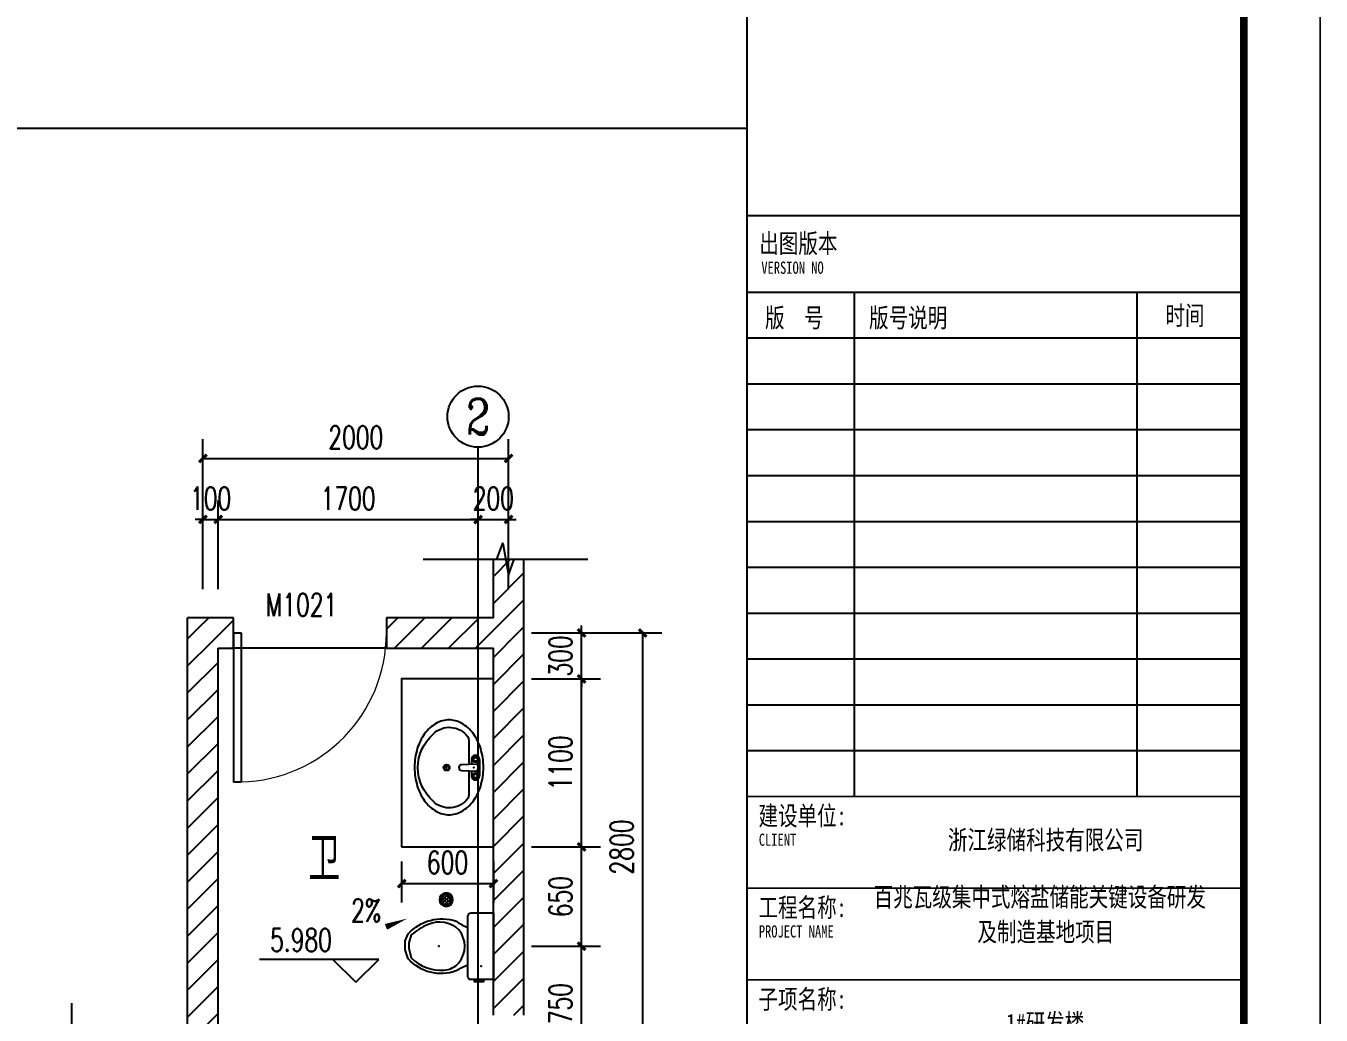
# Model space of a CAD drawing. Extents: x 1738711 to 2346805, y 1189731 to 2516152.
# Drawn here: x 2141666 to 2150139, y 1375086 to 1381558 of the extents above; entities that cross this region are included whole.
import ezdxf
from ezdxf.enums import TextEntityAlignment as Align

# ---------------------------------------------------------------- set-up
doc = ezdxf.new("R2010")
doc.units = 0
doc.header["$LTSCALE"] = 1000
doc.header["$MEASUREMENT"] = 0
for name, color, linetype in [('AD-NOTE-BLPT', 3, 'Continuous'), ('AR-TEXT', 7, 'Continuous'), ('AXIS', 3, 'Continuous'), ('AXIS_TEXT', 7, 'Continuous'), ('DIM_ELEV', 3, 'Continuous'), ('DIM_SYMB', 3, 'Continuous'), ('DOTE', 1, 'Continuous'), ('LVTRY', 6, 'Continuous'), ('PUB_DIM', 3, 'Continuous'), ('PUB_HATCH', 8, 'Continuous'), ('PUB_TEXT', 7, 'Continuous'), ('TK', 4, 'Continuous'), ('WALL', 40, 'Continuous'), ('WINDOW', 144, 'Continuous'), ('WINDOW_TEXT', 7, 'Continuous'), ('屋面地漏', 7, 'Continuous'), ('看线', 8, 'Continuous')]:
    doc.layers.add(name, color=color, linetype=linetype)
doc.styles.add('_TCH_AXIS', font='COMPLEX', dxfattribs={"bigfont": 'GBCBIG'})
doc.styles.add('_TCH_DIM', font='SIMPLEX', dxfattribs={"bigfont": 'GBCBIG'})
doc.styles.add('_TCH_DIM_T3', font='SIMPLEX', dxfattribs={"width": 0.705882, "bigfont": 'GBCBIG'})
doc.styles.add('_TCH_WINDOW', font='SIMPLEX', dxfattribs={"height": 3.5, "bigfont": 'GBCBIG'})
doc.styles.add('COMPLEX', font='COMPLEX')
doc.styles.get("Standard").update_dxf_attribs({"font": 'gbenor.shx', "bigfont": 'gbcbig.shx'})
doc.styles.add('宋体', font='SIMSUN.TTF', dxfattribs={"width": 0.75})
doc.dimstyles.new('_TCH_ARCH&&50', dxfattribs={"dimtxt": 148.75, "dimasz": 50, "dimexe": 125, "dimexo": 150, "dimgap": 63.125, "dimtad": 1, "dimdec": 0, "dimzin": 0, "dimdsep": 46, "dimtxsty": '_TCH_DIM_T3', "dimblk": 'ARCHTICK', "dimcen": 0.09, "dimclrt": 7, "dimazin": 2, "dimtfac": 1, "dimtdec": 0, "dimtix": 1, "dimtmove": 2, "dimatfit": 3, "dimfxl": 50, "dimtolj": 1, "dimtzin": 0, "dimarcsym": 0})
pattern_1 = [(45, (0, 89.76), (-88.388383, 88.388383), [])]

# ---------------------------------------------------------------- blocks, each defined once
blk = doc.blocks.new('$lvtry$00000214')
at = {"color": 0}
blk.add_lwpolyline([(-198.1, -166.2), (198.1, -166.2, 0.414214), (218.1, -146.2), (218.1, 0), (-218.1, 0), (-218.1, -146.2, 0.414214)], format="xyb", close=True, dxfattribs=at)
blk.add_lwpolyline([(-218.1, -63.5), (-231.9, -63.5), (-231.9, -122.3), (-218.1, -122.3)], close=True, dxfattribs=at)
for points in [[(-124.3, -167.2, -0.078767), (-161.2, -242.9, 0.305356), (-82.3, -557), (-23.3, -577.7), (36.1, -577.9), (82.3, -557, 0.297885), (163.9, -242.9, -0.072356), (124.3, -167.2, 2.053922)], [(107.5, -225.2, -0.300989), (143.5, -427, -0.075183), (74.3, -537.8), (23.7, -552.3), (-12.7, -552.4), (-74.3, -537.8, -0.223014), (-156.1, -322, -0.196873), (-107.5, -225.2, -0.355349), (107.5, -225.2, -0.708891)]]:
    blk.add_lwpolyline(points, format="xyb", dxfattribs=at)
for p in [(-128.9, -80.6), (0, -357.4)]:
    blk.add_point(p, dxfattribs=at)
blk = doc.blocks.new('$lvtry$00000196')
at = {"color": 0}
for points in [[(219.4, -384.7, 0.106486), (288.5, -307.6, 0.130324), (310.3, -225.4, 0.130324), (288.5, -143.1, 0.106486), (219.4, -66, 0.084172), (122.7, -18.1, 0.073176), (0, 0, 0.073176), (-122.7, -18.1, 0.084172), (-219.4, -66, 0.106486), (-288.5, -143.1, 0.130324), (-310.3, -225.4, 0.130324), (-288.5, -307.6, 0.106486), (-219.4, -384.7, 0.084172), (-122.7, -432.7, 0.073176), (0, -450.7, 0.073176), (122.7, -432.7, 0.084172)], [(-21.8, -44.3), (-17.3, -142, 1), (21, -142), (25.6, -44.3, 0.493794)]]:
    blk.add_lwpolyline(points, format="xyb", close=True, dxfattribs=at)
for points in [[(-52.4, -25.1), (56.2, -25.1)], [(-52.4, -78), (-20.3, -78)], [(24, -78), (56.2, -78)]]:
    blk.add_lwpolyline(points, dxfattribs=at)
for points in [[(-217.8, -329.4, -0.467303), (-199.2, -102.7, -0.154885), (-179, -96.3), (-17.3, -96.3, -0.154885)], [(21, -96.3), (182.8, -96.3, -0.154885), (203, -102.7, -0.467303), (221.6, -329.4, -0.210278), (1.9, -429.5, -0.210278), (-217.8, -329.4, -0.467303)]]:
    blk.add_lwpolyline(points, format="xyb", dxfattribs=at)
for centre, radius in [((-52.4, -51.6), 19.4), ((-52.4, -51.6), 12.6), ((56.2, -51.6), 19.4), ((56.2, -51.6), 12.6), ((1.9, -241), 19.7), ((1.9, -241), 14.7)]:
    blk.add_circle(centre, radius, dxfattribs=at)
for centre, start, end in [((-52.4, -51.6), 90, 270), ((56.2, -51.6), 270, 90)]:
    blk.add_arc(centre, 26.5, start, end, dxfattribs=at)
for p in [(1.9, -62.4), (1.9, -241)]:
    blk.add_point(p, dxfattribs=at)
blk = doc.blocks.new('A$C150E2539')
at = {"layer": 'AD-NOTE-BLPT', "color": 3}
for p, q in [((138, 195), (70, 128)), ((168, 183), (83, 98)), ((87, 178), (172, 93)), ((186, 158), (108, 80)), ((114, 194), (188, 120)), ((168, 182), (176, 174)), ((72, 151), (145, 78)), ((187, 117), (149, 79))]:
    blk.add_line(p, q, dxfattribs=at)
for radius in [79.8, 60]:
    blk.add_circle((130, 136), radius, dxfattribs=at)
blk = doc.blocks.new('hjashrtahreahe')
at = {"layer": 'TK', "color": 7}
for p, q in [((78001, 23200), (78001, 16600)), ((81701, 23200), (81701, 16600))]:
    blk.add_line(p, q, dxfattribs=at)
at = {"layer": 'TK', "color": 7, "const_width": 25}
for points in [[(0, 59400), (84100, 59400), (84100, 0), (0, 0)], [(76600, 24200), (83100, 24200), (83100, 16600), (76600, 16600)], [(76600, 16600), (83100, 16600), (83100, 11800), (76600, 11800)]]:
    blk.add_lwpolyline(points, close=True, dxfattribs=at)
at = {"layer": 'TK', "color": 3, "const_width": 100}
blk.add_lwpolyline([(2500, 1000), (2500, 58400), (83100, 58400), (83100, 1000)], close=True, dxfattribs=at)
at = {"layer": 'TK', "color": 7, "const_width": 25}
for points in [[(76600, 58400), (76600, 1000)], [(76600, 16600), (83100, 16600)], [(76600, 15400), (83100, 15400)], [(76600, 14200), (83100, 14200)]]:
    blk.add_lwpolyline(points, dxfattribs=at)
at = {"layer": 'TK', "color": 7}
for points in [[(76600, 23200), (83100, 23200)], [(76600, 22600), (83100, 22600)], [(76600, 22000), (83100, 22000)], [(76600, 21400), (83100, 21400)], [(76600, 20800), (83100, 20800)], [(76600, 20200), (83100, 20200)], [(76600, 19600), (83100, 19600)], [(76600, 19000), (83100, 19000)], [(76600, 18400), (83100, 18400)], [(76600, 17800), (83100, 17800)], [(76600, 17200), (83100, 17200)]]:
    blk.add_lwpolyline(points, dxfattribs=at)
at = {"layer": 'TK', "color": 7, "style": '宋体', "width": 0.75}
for s, height, p in [('出图版本', 250, (76761, 23712)), ('VERSION NO', 160, (76788, 23439)), ('时间', 250, (82075, 22769)), ('版  号', 250, (76837, 22739)), ('版号说明', 250, (78198, 22739)), ('建设单位:', 250, (76751, 16222)), ('CLIENT', 160, (76755, 15954)), ('工程名称:', 250, (76751, 15022)), ('PROJECT NAME', 160, (76755, 14754)), ('子项名称:', 250, (76751, 13822))]:
    blk.add_text(s, height=height, dxfattribs=at).set_placement(p)
at = {"layer": 'TK', "style": '宋体', "width": 0.75}
for tag, height, p in [('项目负责人', 350, (6003, 57089)), ('专业负责人', 350, (6003, 56224)), ('设计人', 350, (6003, 55419)), ('版号1', 250, (77304, 22193)), ('时间1', 250, (82405, 22193)), ('版号2', 250, (77304, 21593)), ('时间2', 250, (82405, 21593)), ('版号3', 250, (77304, 20993)), ('时间3', 250, (82405, 20993)), ('建筑会签', 0.0001, (78978, 2403)), ('电气会签', 0.0001, (82128, 2403)), ('结构会签', 0.0001, (78978, 1803)), ('暖通会签', 0.0001, (82128, 1803)), ('给排水会签', 0.0001, (78978, 1250)), ('智能化会签', 0.0001, (82128, 1250))]:
    blk.add_attdef(tag, text='', height=height, dxfattribs=at).set_placement(p, align=Align.CENTER)
for tag, p in [('合作设计单位', (80816, 48986)), ('版号说明1', (79854, 22318)), ('版号说明2', (79854, 21718)), ('版号说明3', (79854, 21118)), ('浙江绿储科技有限公司', (80545, 16036)), ('百兆瓦级集中式熔盐储能关键', (80545, 14953)), ('设备研发及制造基地项目', (80545, 14603)), ('1#研发楼', (80545, 13636)), ('图名', (80545, 12436)), ('工程编号', (78978, 11461)), ('子项编号', (82128, 11461)), ('建筑', (78978, 10711)), ('图号', (82128, 10711)), ('施工图', (78978, 9961)), ('2023.03', (82128, 9961)), ('审定', (79353, 8461)), ('审核', (79353, 7711)), ('工程负责', (79353, 6961)), ('专业负责', (79353, 6211)), ('设计', (79353, 5461)), ('制图', (79353, 4711)), ('校对', (79353, 3961))]:
    blk.add_attdef(tag, text='', height=250, dxfattribs=at).set_placement(p, align=Align.MIDDLE_CENTER)
blk = doc.blocks.new('_ArchTick')
at = {"color": 0, "linetype": 'ByBlock', "const_width": 0.4}
blk.add_lwpolyline([(-0.5, -0.5), (0.5, 0.5)], dxfattribs=at)
blk = doc.blocks.new('*D580')
at = {"layer": 'Defpoints', "color": 0, "transparency": 16777216}
for p in [(2144823.9, 1378728.1), (2142823.9, 1378122.2), (2144823.9, 1378122.2)]:
    blk.add_point(p, dxfattribs=at)
at = {"layer": 'PUB_DIM', "color": 0, "lineweight": -2, "transparency": 16777216}
for p, q in [((2142823.9, 1378272.2), (2142823.9, 1378853.1)), ((2144823.9, 1378272.2), (2144823.9, 1378853.1)), ((2142823.9, 1378728.1), (2144823.9, 1378728.1))]:
    blk.add_line(p, q, dxfattribs=at)
at = {"layer": 'PUB_DIM', "color": 0, "lineweight": -2, "transparency": 16777216, "xscale": 50, "yscale": 50, "zscale": 50, "rotation": 180}
blk.add_blockref('_ArchTick', (2142823.9, 1378728.1), dxfattribs=at)
at = {"layer": 'PUB_DIM', "color": 0, "lineweight": -2, "transparency": 16777216, "xscale": 50, "yscale": 50, "zscale": 50}
blk.add_blockref('_ArchTick', (2144823.9, 1378728.1), dxfattribs=at)
at = {"layer": 'PUB_DIM', "color": 7, "transparency": 16777216, "insert": (2143823.9, 1378865.6), "char_height": 148.75, "attachment_point": 5, "style": '_TCH_DIM_T3'}
blk.add_mtext('\\A1;2000', dxfattribs=at)
blk = doc.blocks.new('*D581')
at = {"layer": 'Defpoints', "color": 0, "transparency": 16777216}
for p in [(2142923.9, 1378328.1), (2142823.9, 1377722.2), (2142923.9, 1377722.2)]:
    blk.add_point(p, dxfattribs=at)
at = {"layer": 'PUB_DIM', "color": 0, "lineweight": -2, "transparency": 16777216}
for p, q in [((2142823.9, 1377872.2), (2142823.9, 1378453.1)), ((2142923.9, 1377872.2), (2142923.9, 1378453.1)), ((2142823.9, 1378328.1), (2142773.9, 1378328.1)), ((2142823.9, 1378328.1), (2142923.9, 1378328.1)), ((2142923.9, 1378328.1), (2142973.9, 1378328.1))]:
    blk.add_line(p, q, dxfattribs=at)
at = {"layer": 'PUB_DIM', "color": 0, "lineweight": -2, "transparency": 16777216, "xscale": 50, "yscale": 50, "zscale": 50}
blk.add_blockref('_ArchTick', (2142823.9, 1378328.1), dxfattribs=at)
at = {"layer": 'PUB_DIM', "color": 0, "lineweight": -2, "transparency": 16777216, "xscale": 50, "yscale": 50, "zscale": 50, "rotation": 180}
blk.add_blockref('_ArchTick', (2142923.9, 1378328.1), dxfattribs=at)
at = {"layer": 'PUB_DIM', "color": 7, "transparency": 16777216, "insert": (2142873.9, 1378465.6), "char_height": 148.75, "attachment_point": 5, "style": '_TCH_DIM_T3'}
blk.add_mtext('\\A1;100', dxfattribs=at)
blk = doc.blocks.new('*D582')
at = {"layer": 'Defpoints', "color": 0, "transparency": 16777216}
for p in [(2144623.9, 1378328.1), (2142923.9, 1377722.2), (2144623.9, 1377722.2)]:
    blk.add_point(p, dxfattribs=at)
at = {"layer": 'PUB_DIM', "color": 0, "lineweight": -2, "transparency": 16777216}
for p, q in [((2142923.9, 1377872.2), (2142923.9, 1378453.1)), ((2144623.9, 1377872.2), (2144623.9, 1378453.1)), ((2142923.9, 1378328.1), (2144623.9, 1378328.1))]:
    blk.add_line(p, q, dxfattribs=at)
at = {"layer": 'PUB_DIM', "color": 0, "lineweight": -2, "transparency": 16777216, "xscale": 50, "yscale": 50, "zscale": 50, "rotation": 180}
blk.add_blockref('_ArchTick', (2142923.9, 1378328.1), dxfattribs=at)
at = {"layer": 'PUB_DIM', "color": 0, "lineweight": -2, "transparency": 16777216, "xscale": 50, "yscale": 50, "zscale": 50}
blk.add_blockref('_ArchTick', (2144623.9, 1378328.1), dxfattribs=at)
at = {"layer": 'PUB_DIM', "color": 7, "transparency": 16777216, "insert": (2143773.9, 1378465.6), "char_height": 148.75, "attachment_point": 5, "style": '_TCH_DIM_T3'}
blk.add_mtext('\\A1;1700', dxfattribs=at)
blk = doc.blocks.new('*D583')
at = {"layer": 'Defpoints', "color": 0, "transparency": 16777216}
for p in [(2144823.9, 1378328.1), (2144623.9, 1377722.2), (2144823.9, 1377722.2)]:
    blk.add_point(p, dxfattribs=at)
at = {"layer": 'PUB_DIM', "color": 0, "lineweight": -2, "transparency": 16777216}
for p, q in [((2144623.9, 1377872.2), (2144623.9, 1378453.1)), ((2144823.9, 1377872.2), (2144823.9, 1378453.1)), ((2144623.9, 1378328.1), (2144573.9, 1378328.1)), ((2144623.9, 1378328.1), (2144823.9, 1378328.1)), ((2144823.9, 1378328.1), (2144873.9, 1378328.1))]:
    blk.add_line(p, q, dxfattribs=at)
at = {"layer": 'PUB_DIM', "color": 0, "lineweight": -2, "transparency": 16777216, "xscale": 50, "yscale": 50, "zscale": 50}
blk.add_blockref('_ArchTick', (2144623.9, 1378328.1), dxfattribs=at)
at = {"layer": 'PUB_DIM', "color": 0, "lineweight": -2, "transparency": 16777216, "xscale": 50, "yscale": 50, "zscale": 50, "rotation": 180}
blk.add_blockref('_ArchTick', (2144823.9, 1378328.1), dxfattribs=at)
at = {"layer": 'PUB_DIM', "color": 7, "transparency": 16777216, "insert": (2144723.9, 1378465.6), "char_height": 148.75, "attachment_point": 5, "style": '_TCH_DIM_T3'}
blk.add_mtext('\\A1;200', dxfattribs=at)
blk = doc.blocks.new('*D584')
at = {"layer": 'Defpoints', "color": 0, "transparency": 16777216}
for p in [(2144123.9, 1376241.3), (2144723.9, 1376241.3), (2144723.9, 1375946.2)]:
    blk.add_point(p, dxfattribs=at)
at = {"layer": 'PUB_DIM', "color": 0, "lineweight": -2, "transparency": 16777216}
for p, q in [((2144123.9, 1376091.3), (2144123.9, 1375821.2)), ((2144723.9, 1376091.3), (2144723.9, 1375821.2)), ((2144123.9, 1375946.2), (2144723.9, 1375946.2))]:
    blk.add_line(p, q, dxfattribs=at)
at = {"layer": 'PUB_DIM', "color": 0, "lineweight": -2, "transparency": 16777216, "xscale": 50, "yscale": 50, "zscale": 50, "rotation": 180}
blk.add_blockref('_ArchTick', (2144123.9, 1375946.2), dxfattribs=at)
at = {"layer": 'PUB_DIM', "color": 0, "lineweight": -2, "transparency": 16777216, "xscale": 50, "yscale": 50, "zscale": 50}
blk.add_blockref('_ArchTick', (2144723.9, 1375946.2), dxfattribs=at)
at = {"layer": 'PUB_DIM', "color": 7, "transparency": 16777216, "insert": (2144423.9, 1376083.7), "char_height": 148.75, "attachment_point": 5, "style": '_TCH_DIM_T3'}
blk.add_mtext('\\A1;600', dxfattribs=at)
blk = doc.blocks.new('*D591')
at = {"layer": 'Defpoints', "color": 0, "transparency": 16777216}
for p in [(2145223.9, 1377585.5), (2145700.8, 1377585.5), (2145223.9, 1374785.5)]:
    blk.add_point(p, dxfattribs=at)
at = {"layer": 'PUB_DIM', "color": 0, "lineweight": -2, "transparency": 16777216}
for p, q in [((2145373.9, 1377585.5), (2145825.8, 1377585.5)), ((2145700.8, 1374785.5), (2145700.8, 1377585.5)), ((2145373.9, 1374785.5), (2145825.8, 1374785.5))]:
    blk.add_line(p, q, dxfattribs=at)
at = {"layer": 'PUB_DIM', "color": 0, "lineweight": -2, "transparency": 16777216, "xscale": 50, "yscale": 50, "zscale": 50}
for p, rotation in [((2145700.8, 1377585.5), 90), ((2145700.8, 1374785.5), 270)]:
    blk.add_blockref('_ArchTick', p, dxfattribs=dict(at, rotation=rotation))
at = {"layer": 'PUB_DIM', "color": 7, "transparency": 16777216, "insert": (2145563.3, 1376185.5), "char_height": 148.75, "attachment_point": 5, "rotation": 90, "style": '_TCH_DIM_T3'}
blk.add_mtext('\\A1;2800', dxfattribs=at)
blk = doc.blocks.new('*D596')
at = {"layer": 'Defpoints', "color": 0, "transparency": 16777216}
for p in [(2144823.9, 1375535.5), (2145300.8, 1375535.5), (2144823.9, 1374785.5)]:
    blk.add_point(p, dxfattribs=at)
at = {"layer": 'PUB_DIM', "color": 0, "lineweight": -2, "transparency": 16777216}
for p, q in [((2144973.9, 1375535.5), (2145425.8, 1375535.5)), ((2145300.8, 1374785.5), (2145300.8, 1375535.5)), ((2144973.9, 1374785.5), (2145425.8, 1374785.5))]:
    blk.add_line(p, q, dxfattribs=at)
at = {"layer": 'PUB_DIM', "color": 0, "lineweight": -2, "transparency": 16777216, "xscale": 50, "yscale": 50, "zscale": 50}
for p, rotation in [((2145300.8, 1375535.5), 90), ((2145300.8, 1374785.5), 270)]:
    blk.add_blockref('_ArchTick', p, dxfattribs=dict(at, rotation=rotation))
at = {"layer": 'PUB_DIM', "color": 7, "transparency": 16777216, "insert": (2145163.3, 1375160.5), "char_height": 148.75, "attachment_point": 5, "rotation": 90, "style": '_TCH_DIM_T3'}
blk.add_mtext('\\A1;750', dxfattribs=at)
blk = doc.blocks.new('*D597')
at = {"layer": 'Defpoints', "color": 0, "transparency": 16777216}
for p in [(2144823.9, 1376185.5), (2145300.8, 1376185.5), (2144823.9, 1375535.5)]:
    blk.add_point(p, dxfattribs=at)
at = {"layer": 'PUB_DIM', "color": 0, "lineweight": -2, "transparency": 16777216}
for p, q in [((2144973.9, 1376185.5), (2145425.8, 1376185.5)), ((2145300.8, 1375535.5), (2145300.8, 1376185.5)), ((2144973.9, 1375535.5), (2145425.8, 1375535.5))]:
    blk.add_line(p, q, dxfattribs=at)
at = {"layer": 'PUB_DIM', "color": 0, "lineweight": -2, "transparency": 16777216, "xscale": 50, "yscale": 50, "zscale": 50}
for p, rotation in [((2145300.8, 1376185.5), 90), ((2145300.8, 1375535.5), 270)]:
    blk.add_blockref('_ArchTick', p, dxfattribs=dict(at, rotation=rotation))
at = {"layer": 'PUB_DIM', "color": 7, "transparency": 16777216, "insert": (2145163.3, 1375860.5), "char_height": 148.75, "attachment_point": 5, "rotation": 90, "style": '_TCH_DIM_T3'}
blk.add_mtext('\\A1;650', dxfattribs=at)
blk = doc.blocks.new('*D598')
at = {"layer": 'Defpoints', "color": 0, "transparency": 16777216}
for p in [(2144823.9, 1377285.5), (2145300.8, 1377285.5), (2144823.9, 1376185.5)]:
    blk.add_point(p, dxfattribs=at)
at = {"layer": 'PUB_DIM', "color": 0, "lineweight": -2, "transparency": 16777216}
for p, q in [((2144973.9, 1377285.5), (2145425.8, 1377285.5)), ((2145300.8, 1376185.5), (2145300.8, 1377285.5)), ((2144973.9, 1376185.5), (2145425.8, 1376185.5))]:
    blk.add_line(p, q, dxfattribs=at)
at = {"layer": 'PUB_DIM', "color": 0, "lineweight": -2, "transparency": 16777216, "xscale": 50, "yscale": 50, "zscale": 50}
for p, rotation in [((2145300.8, 1377285.5), 90), ((2145300.8, 1376185.5), 270)]:
    blk.add_blockref('_ArchTick', p, dxfattribs=dict(at, rotation=rotation))
at = {"layer": 'PUB_DIM', "color": 7, "transparency": 16777216, "insert": (2145163.3, 1376735.5), "char_height": 148.75, "attachment_point": 5, "rotation": 90, "style": '_TCH_DIM_T3'}
blk.add_mtext('\\A1;1100', dxfattribs=at)
blk = doc.blocks.new('*D599')
at = {"layer": 'Defpoints', "color": 0, "transparency": 16777216}
for p in [(2144823.9, 1377585.5), (2145300.8, 1377585.5), (2144823.9, 1377285.5)]:
    blk.add_point(p, dxfattribs=at)
at = {"layer": 'PUB_DIM', "color": 0, "lineweight": -2, "transparency": 16777216}
for p, q in [((2144973.9, 1377585.5), (2145425.8, 1377585.5)), ((2145300.8, 1377585.5), (2145300.8, 1377635.5)), ((2145300.8, 1377285.5), (2145300.8, 1377585.5)), ((2144973.9, 1377285.5), (2145425.8, 1377285.5)), ((2145300.8, 1377285.5), (2145300.8, 1377235.5))]:
    blk.add_line(p, q, dxfattribs=at)
at = {"layer": 'PUB_DIM', "color": 0, "lineweight": -2, "transparency": 16777216, "xscale": 50, "yscale": 50, "zscale": 50}
for p, rotation in [((2145300.8, 1377585.5), 270), ((2145300.8, 1377285.5), 90)]:
    blk.add_blockref('_ArchTick', p, dxfattribs=dict(at, rotation=rotation))
at = {"layer": 'PUB_DIM', "color": 7, "transparency": 16777216, "insert": (2145163.3, 1377435.5), "char_height": 148.75, "attachment_point": 5, "rotation": 90, "style": '_TCH_DIM_T3'}
blk.add_mtext('\\A1;300', dxfattribs=at)
blk = doc.blocks.new('$DorLib2D$00000001')
for p, q in [((0.45, 0.975), (0.5, 0.975)), ((0.45, 0), (0.45, 0.975)), ((0.5, 0), (0.5, 0.975)), ((0.5, 0), (0.45, 0))]:
    blk.add_line(p, q)
at = {"lineweight": 13}
blk.add_arc((0.475, 0), 0.975, 91.46928, 180, dxfattribs=at)
blk = doc.blocks.new('_AXISO')
blk.add_circle((0, 0), 0.5)
at = {"layer": 'AXIS_TEXT', "style": 'COMPLEX', "width": 1.041667}
blk.add_attdef('A', text='', height=0.56, dxfattribs=at).set_placement((-0.25, -0.28), (0.25, -0.28), align=Align.FIT)

msp = doc.modelspace()

# ---------------------------------------------------------------- hatches: boundary and pattern name
at = {"layer": 'PUB_HATCH'}
h = msp.add_hatch(dxfattribs=at)
h.set_pattern_fill('普通砖', color=256, scale=50, style=0)
h.set_pattern_definition(pattern_1)
h.paths.add_polyline_path([(2144790.5, 1377585.5), (2144923.9, 1377585.5), (2144923.9, 1378067.8), (2144723.9, 1378067.8), (2144723.9, 1377685.5)])
h = msp.add_hatch(dxfattribs=at)
h.set_pattern_fill('普通砖', color=256, scale=50, style=0)
h.set_pattern_definition(pattern_1)
h.paths.add_polyline_path([(2142923.9, 1377485.5), (2143023.9, 1377485.5), (2143023.9, 1377685.5), (2142723.9, 1377685.5)])
h = msp.add_hatch(dxfattribs=at)
h.set_pattern_fill('普通砖', color=256, scale=50, style=0)
h.set_pattern_definition(pattern_1)
h.paths.add_polyline_path([(2142823.9, 1374785.5), (2142923.9, 1374885.5), (2142923.9, 1377485.5), (2142723.9, 1377685.5), (2142723.9, 1374885.5)])
h = msp.add_hatch(dxfattribs=at)
h.set_pattern_fill('普通砖', color=256, scale=50, style=0)
h.set_pattern_definition(pattern_1)
h.paths.add_polyline_path([(2144723.9, 1377685.5), (2144023.9, 1377685.5), (2144023.9, 1377485.5), (2144723.9, 1377485.5), (2144790.5, 1377585.5)])
h = msp.add_hatch(dxfattribs=at)
h.set_pattern_fill('普通砖', color=256, scale=50, style=0)
h.set_pattern_definition(pattern_1)
h.paths.add_polyline_path([(2144723.9, 1375085.5), (2144923.9, 1375085.5), (2144923.9, 1377585.5), (2144790.5, 1377585.5), (2144723.9, 1377485.5)])

# ---------------------------------------------------------------- linework, layer by layer
at = {"layer": 'AXIS'}
msp.add_line((2144623.9, 1378301.2), (2144623.9, 1378801.2), dxfattribs=at)
at = {"layer": 'DIM_ELEV'}
for p, q in [((2143974.7, 1375450), (2143194, 1375450)), ((2143824.7, 1375300), (2143674.7, 1375450)), ((2143824.7, 1375300), (2143974.7, 1375450))]:
    msp.add_line(p, q, dxfattribs=at)
at = {"layer": 'DIM_SYMB'}
for points in [[(2144265.4, 1378067.8), (2144747, 1378067.8), (2144785.2, 1378172.8), (2144822.3, 1377962.8), (2144859.5, 1378067.8), (2145341.1, 1378067.8)], [(2141966.9, 1374410.6), (2141966.9, 1374731.3), (2141861.9, 1374769.5), (2142071.9, 1374806.5), (2141966.9, 1374843.8), (2141966.9, 1375164.4)]]:
    msp.add_lwpolyline(points, dxfattribs=at)
msp.add_lwpolyline([(2143827.9, 1375587.6, 0, 0, 0), (2144161, 1375717.4, 0, 40, 0), (2144021.3, 1375662.9, 0, 0, 0)], format="xyseb", dxfattribs=at)
at = {"layer": 'DOTE'}
msp.add_line((2144623.9, 1371090.5), (2144623.9, 1378624.1), dxfattribs=at)
at = {"layer": 'LVTRY'}
msp.add_lwpolyline([(2144123.9, 1376185.5), (2144723.9, 1376185.5), (2144723.9, 1377285.5), (2144123.9, 1377285.5)], close=True, dxfattribs=at)
at = {"layer": 'WALL'}
for p, q in [((2144723.9, 1377685.5), (2144723.9, 1378067.8)), ((2144723.9, 1378067.8), (2144923.9, 1378067.8)), ((2144923.9, 1377585.5), (2144923.9, 1378067.8)), ((2143023.9, 1377685.5), (2142723.9, 1377685.5)), ((2142723.9, 1374885.5), (2142723.9, 1377685.5)), ((2143023.9, 1377485.5), (2143023.9, 1377685.5)), ((2144723.9, 1377685.5), (2144023.9, 1377685.5)), ((2144023.9, 1377685.5), (2144023.9, 1377485.5)), ((2144923.9, 1375085.5), (2144923.9, 1377585.5)), ((2142923.9, 1377485.5), (2143023.9, 1377485.5)), ((2142923.9, 1374885.5), (2142923.9, 1377485.5)), ((2144023.9, 1377485.5), (2144723.9, 1377485.5)), ((2144723.9, 1375085.5), (2144723.9, 1377485.5))]:
    msp.add_line(p, q, dxfattribs=at)
at = {"layer": 'WINDOW'}
msp.add_line((2144023.9, 1377485.5), (2143023.9, 1377485.5), dxfattribs=at)
at = {"layer": '看线'}
msp.add_lwpolyline([(2146383.1, 1380886.4), (2128146.6, 1380886.4), (2128146.6, 1368716)], dxfattribs=at)

# ---------------------------------------------------------------- block references
ref = msp.add_blockref('hjashrtahreahe', (2108083.1, 1368216), dxfattribs=dict(xscale=0.5, yscale=0.5, zscale=0.5))
ref.add_attrib('建设单位_001', '浙江绿储科技有限公司', (2147697.8, 1376169), dxfattribs={"layer": 'TK', "height": 125, "style": '宋体', "width": 0.75})
ref.add_attrib('工程名称_001', '百兆瓦级集中式熔盐储能关键设备研发', (2147211.9, 1375796.1), dxfattribs={"layer": 'TK', "height": 125, "style": '宋体', "width": 0.75})
ref.add_attrib('子项名称_001', '1#研发楼', (2148078.7, 1374969.7), dxfattribs={"layer": 'TK', "height": 125, "style": '宋体', "width": 0.75})
ref.add_attrib('工程名称_002', '及制造基地项目', (2147891, 1375567.6), dxfattribs={"layer": 'TK', "height": 125, "style": '宋体', "width": 0.75})
at = {"layer": 'AXIS'}
ref = msp.add_blockref('_AXISO', (2144623.9, 1379001.2), dxfattribs=dict(at, xscale=400, yscale=400, zscale=400))
ref.add_attrib('A', '2', dxfattribs={"layer": 'AXIS_TEXT', "ltscale": 0.5, "height": 233, "style": '_TCH_AXIS'}).set_placement((2144546.2, 1378884.7), (2144701.5, 1378884.7), align=Align.FIT)
at = {"layer": 'LVTRY', "xscale": -1, "yscale": -1, "rotation": 90}
msp.add_blockref('$lvtry$00000196', (2144659.1, 1376706.5, 0), dxfattribs=at)
at = {"layer": 'LVTRY', "xscale": -1, "rotation": 270}
msp.add_blockref('$lvtry$00000214', (2144723.9, 1375535.5), dxfattribs=at)
at = {"layer": 'WINDOW'}
ref = msp.add_blockref('$DorLib2D$00000001', (2143523.9, 1377585.5), dxfattribs=dict(at, xscale=1000, yscale=1000, zscale=1000, rotation=179.9999999710718))
ref.add_attrib('A', 'M1021', (2143234.7, 1377695.2), dxfattribs={"layer": 'WINDOW_TEXT', "ltscale": 0.5, "height": 148.75, "rotation": 360, "style": '_TCH_WINDOW', "width": 0.705882})
at = {"layer": '屋面地漏', "color": 120, "xscale": -0.5568, "yscale": 0.5568, "zscale": 0.5568, "rotation": 359.9999999999902}
msp.add_blockref('A$C150E2539', (2144487.8, 1375765), dxfattribs=at)

# ---------------------------------------------------------------- texts
at = {"layer": 'AR-TEXT'}
msp.add_text('卫', height=289.4, dxfattribs=at).set_placement((2143512.7, 1375963.7))
at = {"layer": 'PUB_TEXT', "color": 7, "style": '_TCH_DIM', "width": 0.705882}
for s, p in [('2%%%', (2143793.1, 1375695.6)), ('5.980', (2143263, 1375502.5))]:
    msp.add_text(s, height=148.75, dxfattribs=at).set_placement(p)

# ---------------------------------------------------------------- dimensions: what is measured, and where the dimension line sits
at = {"layer": 'PUB_DIM'}
for p1, p2, distance, picture, middle in [((2142823.9, 1378122.2), (2144823.9, 1378122.2), 606, '*D580', (2143823.9, 1378865.6)), ((2142823.9, 1377722.2), (2142923.9, 1377722.2), 606, '*D581', (2142873.9, 1378465.6)), ((2142923.9, 1377722.2), (2144623.9, 1377722.2), 606, '*D582', (2143773.9, 1378465.6)), ((2144623.9, 1377722.2), (2144823.9, 1377722.2), 606, '*D583', (2144723.9, 1378465.6)), ((2144823.9, 1377285.5), (2144823.9, 1377585.5), -476.9, '*D599', (2145163.3, 1377435.5)), ((2145223.9, 1374785.5), (2145223.9, 1377585.5), -476.9, '*D591', (2145563.3, 1376185.5)), ((2144823.9, 1376185.5), (2144823.9, 1377285.5), -476.9, '*D598', (2145163.3, 1376735.5)), ((2144123.9, 1376241.3), (2144723.9, 1376241.3), -295.1, '*D584', (2144423.9, 1376083.7)), ((2144823.9, 1375535.5), (2144823.9, 1376185.5), -476.9, '*D597', (2145163.3, 1375860.5)), ((2144823.9, 1374785.5), (2144823.9, 1375535.5), -476.9, '*D596', (2145163.3, 1375160.5))]:
    dim = msp.add_aligned_dim(p1=p1, p2=p2, distance=distance, dimstyle='_TCH_ARCH&&50', dxfattribs=at)
    dim.commit()
    dim.dimension.update_dxf_attribs({"geometry": picture, "text_midpoint": middle})

doc.saveas('drawing.dxf')
